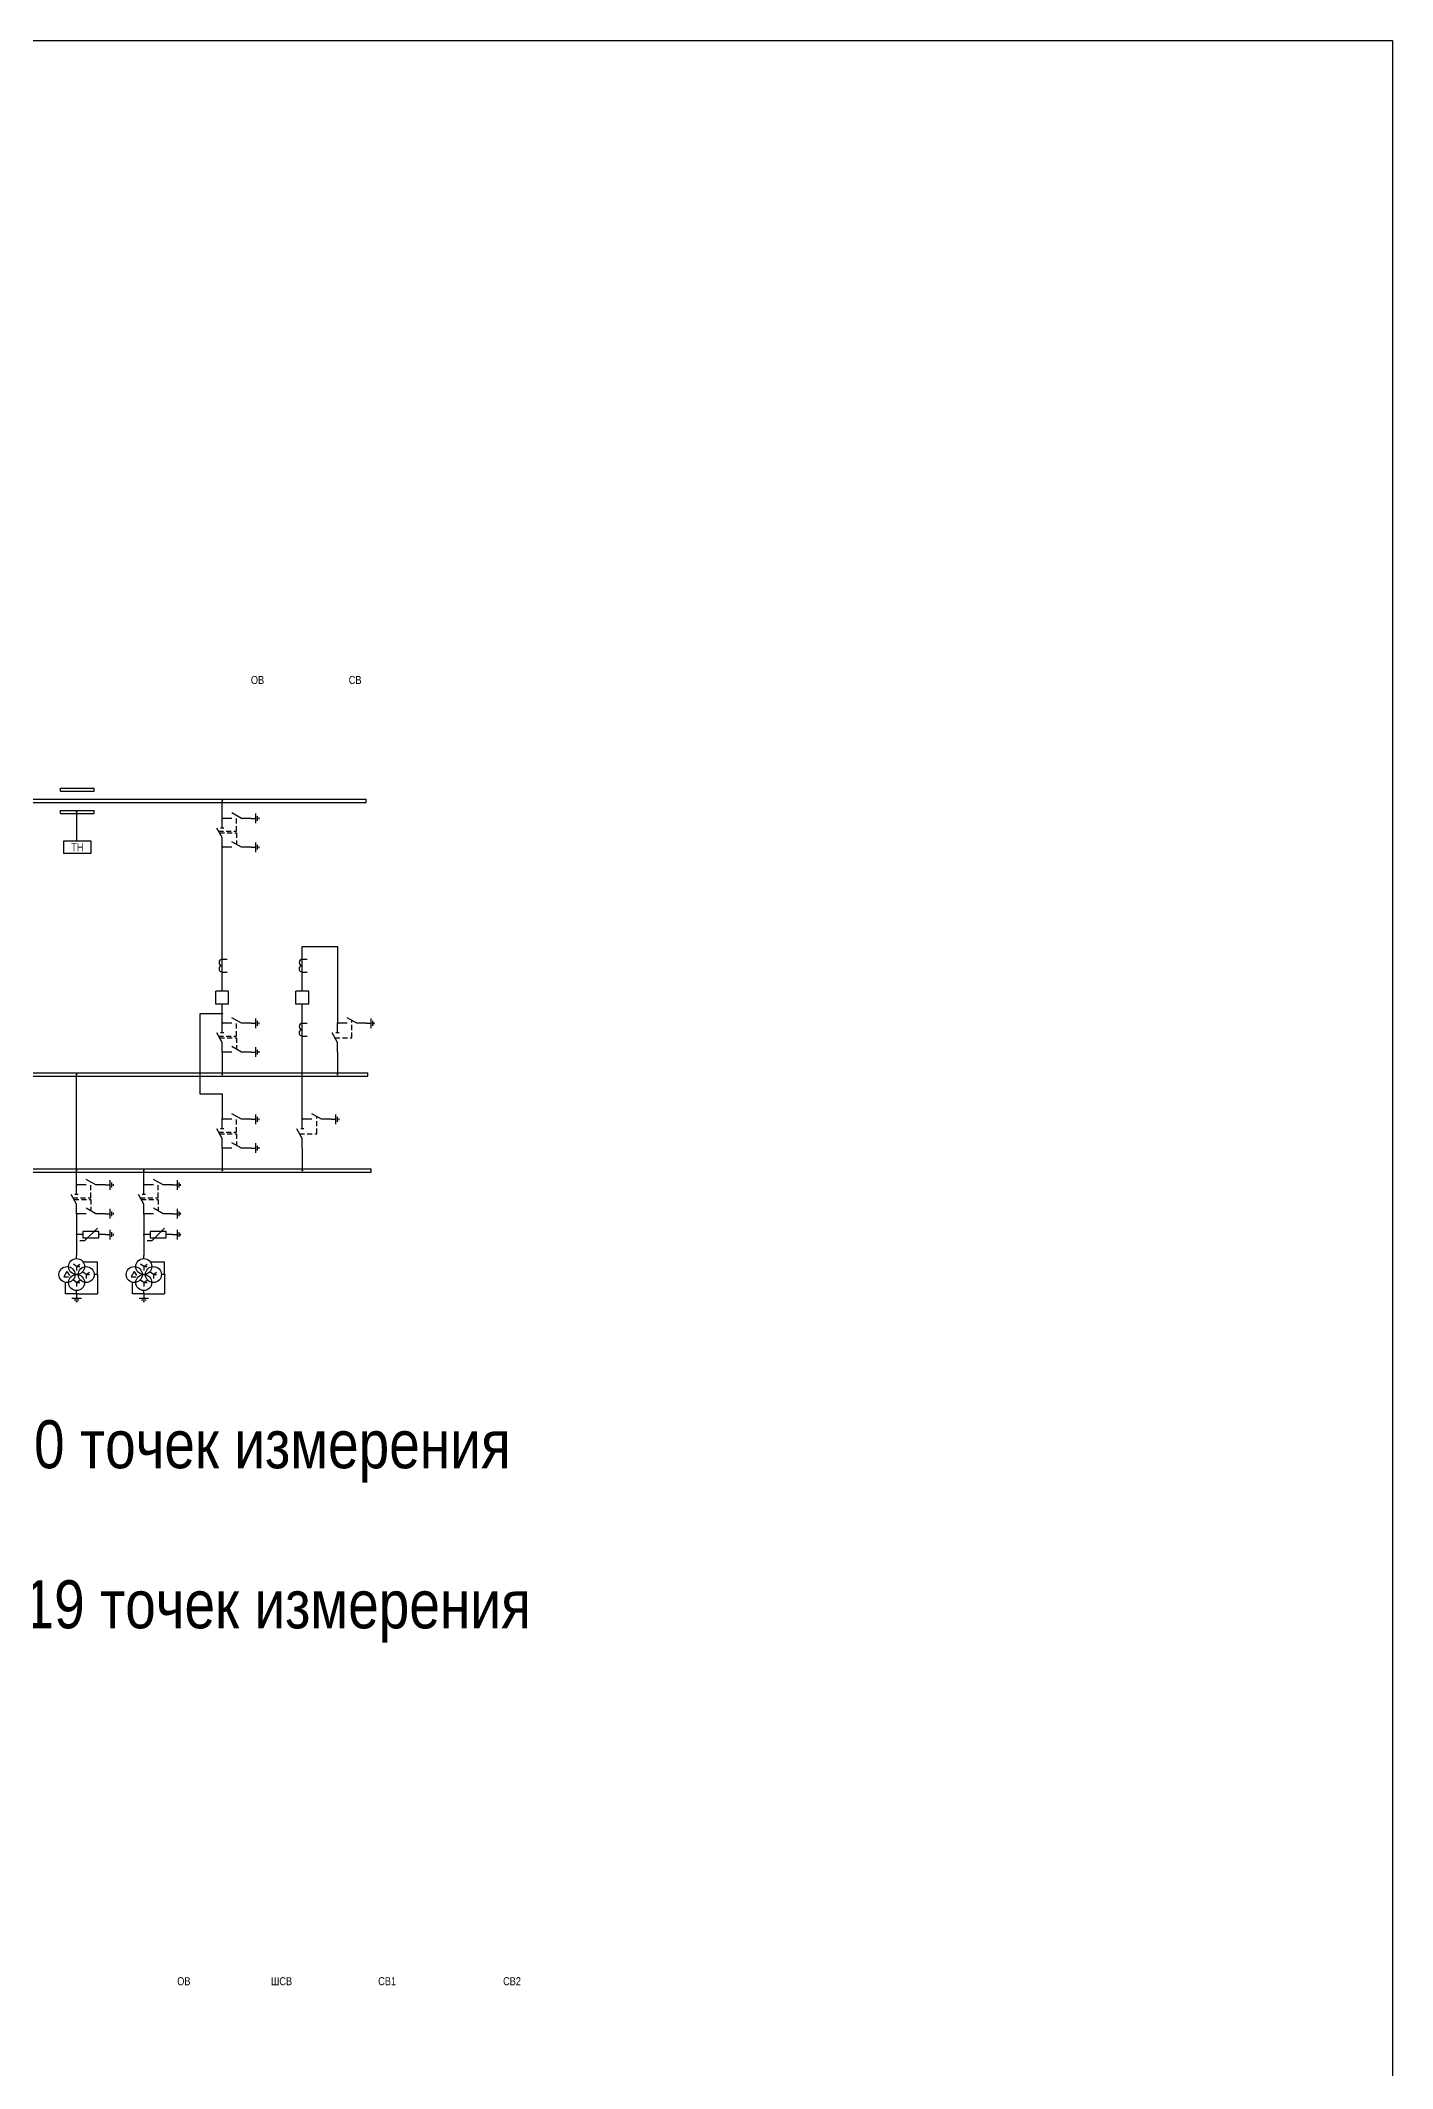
# Model space of a CAD drawing. Header units: millimetres. Extents: x -2550 to 7325, y -3772 to 3128.
# Drawn here: x 6480 to 7325, y -142 to 1125 of the extents above; entities that cross this region are included whole.
import ezdxf
from ezdxf.enums import TextEntityAlignment as Align

# ---------------------------------------------------------------- set-up
doc = ezdxf.new("R2010")
doc.units = ezdxf.units.MM
doc.linetypes.add('штриховая2', pattern=[9.525, 6.35, -3.175])
doc.layers.add('Основная', color=7, linetype='Continuous', lineweight=30)
doc.styles.add('Narrow', font='ARIALN.TTF')
doc.styles.add('Вывод', font='tahoma.ttf', dxfattribs={"height": 2.5})
doc.styles.add('Компонент', font='ARIALN.TTF', dxfattribs={"height": 3.5})
doc.styles.add('Функция', font='ARIALN.TTF', dxfattribs={"height": 2})

# ---------------------------------------------------------------- blocks, each defined once
blk = doc.blocks.new('*U93')
at = {"color": 0, "linetype": 'ByBlock'}
for p, q in [((0, 0), (866, 0)), ((0, -2), (0, 0)), ((866, -2), (866, 0)), ((0, -2), (866, -2))]:
    blk.add_line(p, q, dxfattribs=at)
at = {"layer": 'Основная', "style": 'Компонент'}
blk.add_attdef('ОШ', text='', height=3.5, dxfattribs=at).set_placement((6, 4), align=Align.MIDDLE_CENTER)
blk = doc.blocks.new('*U18')
at = {"color": 0, "linetype": 'ByBlock'}
blk.add_line((0, 0), (6, 3.4), dxfattribs=at)
blk = doc.blocks.new('*U74')
at = {"color": 0}
for p, q in [((-3, 0), (-9, 0)), ((9, 0), (3, 0))]:
    blk.add_line(p, q, dxfattribs=at)
at = {"color": 0, "ltscale": 0.25, "xscale": -1, "rotation": 359.9999999999999}
blk.add_blockref('*U18', (3, 0), dxfattribs=at)
at = {"layer": 'Основная'}
for tag, height, style, p in [('ОУ', 3.5, 'Компонент', (-25, 0)), ('В1', 2.5, 'Вывод', (-7, -2)), ('В2', 2.5, 'Вывод', (7, -2))]:
    blk.add_attdef(tag, text='', height=height, dxfattribs=dict(at, style=style)).set_placement(p, align=Align.MIDDLE_CENTER)
blk = doc.blocks.new('*U78')
at = {"color": 0, "linetype": 'ByBlock'}
blk.add_line((-3, 0), (0, 0), dxfattribs=at)
at = {"color": 0}
for p, q in [((0, -3), (0, 3)), ((1, -1.5), (1, 1.5)), ((2, -0.5), (2, 0.5))]:
    blk.add_line(p, q, dxfattribs=at)
blk = doc.blocks.new('*U10')
at = {"color": 0}
blk.add_line((0, -1), (0, 1), dxfattribs=at)
blk = doc.blocks.new('*U79')
at = {"color": 0, "linetype": 'ByBlock'}
for p, q in [((0, 3), (0, 9)), ((0, -9), (0, -3))]:
    blk.add_line(p, q, dxfattribs=at)
at = {"color": 0, "linetype": 'ByBlock', "ltscale": 0.25, "rotation": 89.99999999999999}
for name, p in [('*U18', (0, -3)), ('*U10', (0, 3))]:
    blk.add_blockref(name, p, dxfattribs=at)
at = {"layer": 'Основная'}
for tag, height, style, p in [('ОУ', 3.5, 'Компонент', (-12, 0)), ('В1', 2.5, 'Вывод', (2, 7)), ('В2', 2.5, 'Вывод', (2, -7))]:
    blk.add_attdef(tag, text='', height=height, dxfattribs=dict(at, style=style)).set_placement(p, align=Align.MIDDLE_CENTER)
blk = doc.blocks.new('*U71')
at = {"color": 0, "ltscale": 0.25, "const_width": 0.6}
blk.add_lwpolyline([(0, -0.3, 1), (0, 0.3, 1)], format="xyb", close=True, dxfattribs=at)
at = {"layer": 'Основная', "color": 0}
for p, q in [((0, 7), (0, 9)), ((0, 2), (0, 7)), ((0, 0), (0, 2))]:
    blk.add_line(p, q, dxfattribs=at)
blk = doc.blocks.new('*U85')
at = {"color": 0, "ltscale": 0.35}
for p, q in [((0, 2), (-2, -1.5)), ((0, 2), (1.5, -0.5)), ((-2, -1.5), (1, -1.5))]:
    blk.add_line(p, q, dxfattribs=at)
blk.add_circle((0, 0), 5, dxfattribs=at)
at = {"ltscale": 0.35, "style": 'Компонент'}
blk.add_attdef('ОУ', text='', height=3.5, dxfattribs=at).set_placement((-3, 10), align=Align.MIDDLE_CENTER)
blk = doc.blocks.new('*U86')
at = {"color": 0, "ltscale": 0.35}
for q in [(-2, 1.5), (2, 1.5), (2, 0), (0, -2.5)]:
    blk.add_line((0, 0), q, dxfattribs=at)
blk.add_circle((0, 0), 5, dxfattribs=at)
at = {"ltscale": 0.35, "style": 'Компонент'}
blk.add_attdef('ОУ', text='', height=3.5, dxfattribs=at).set_placement((0, 8), align=Align.MIDDLE_CENTER)
blk = doc.blocks.new('*U72')
at = {"color": 0, "ltscale": 0.25, "const_width": 0.6}
blk.add_lwpolyline([(0.3, 0, 1), (-0.3, 0, 1)], format="xyb", close=True, dxfattribs=at)
at = {"layer": 'Основная', "color": 0}
for p, q in [((-5, 0), (-7, 0)), ((-2, 0), (-5, 0)), ((0, 0), (-2, 0))]:
    blk.add_line(p, q, dxfattribs=at)
blk = doc.blocks.new('*U83')
at = {"color": 0}
for p, q in [((3, 0), (-3, 0)), ((1.5, -1), (-1.5, -1)), ((0.5, -2), (-0.5, -2))]:
    blk.add_line(p, q, dxfattribs=at)
at = {"color": 0, "linetype": 'ByBlock'}
blk.add_line((0, 3), (0, 0), dxfattribs=at)
blk = doc.blocks.new('*U73')
at = {"color": 0, "ltscale": 0.25, "const_width": 0.6}
blk.add_lwpolyline([(0, -0.3, 1), (0, 0.3, 1)], format="xyb", close=True, dxfattribs=at)
at = {"layer": 'Основная', "color": 0}
for p, q in [((0, 6), (0, 8)), ((0, 2), (0, 6)), ((0, 0), (0, 2))]:
    blk.add_line(p, q, dxfattribs=at)
blk = doc.blocks.new('*U75')
at = {"color": 0, "ltscale": 0.35}
for q in [(4, 4), (-7, -4)]:
    blk.add_line((-4, -4), q, dxfattribs=at)
at = {"color": 0}
for p, q in [((9, 0), (5, 0)), ((-5, 0), (-9, 0))]:
    blk.add_line(p, q, dxfattribs=at)
at = {"color": 0, "ltscale": 0.35}
blk.add_lwpolyline([(5, 2), (-5, 2), (-5, -2), (5, -2)], close=True, dxfattribs=at)
at = {"layer": 'Основная'}
for tag, height, style, p in [('ОУ', 3.5, 'Компонент', (0, 6)), ('В1', 2.5, 'Вывод', (-7, -2)), ('F', 2, 'Функция', (-3, -5)), ('В2', 2.5, 'Вывод', (7, -2))]:
    blk.add_attdef(tag, text='', height=height, dxfattribs=dict(at, style=style)).set_placement(p, align=Align.MIDDLE_CENTER)
blk = doc.blocks.new('*U82')
at = {"color": 0, "linetype": 'ByBlock'}
blk.add_line((-3, 0), (0, 0), dxfattribs=at)
at = {"color": 0}
for p, q in [((0, -3), (0, 3)), ((1, -1.5), (1, 1.5)), ((2, -0.5), (2, 0.5))]:
    blk.add_line(p, q, dxfattribs=at)
blk = doc.blocks.new('*U90')
at = {"color": 0, "linetype": 'ByBlock'}
for p, q in [((0, 0), (864, 0)), ((0, -2), (0, 0)), ((864, -2), (864, 0)), ((0, -2), (864, -2))]:
    blk.add_line(p, q, dxfattribs=at)
at = {"layer": 'Основная', "style": 'Компонент'}
blk.add_attdef('ОШ', text='', height=3.5, dxfattribs=at).set_placement((6, 4), align=Align.MIDDLE_CENTER)
blk = doc.blocks.new('*U91')
at = {"color": 0, "linetype": 'ByBlock'}
for p, q in [((0, 0), (863, 0)), ((0, -2), (0, 0)), ((863, -2), (863, 0)), ((0, -2), (863, -2))]:
    blk.add_line(p, q, dxfattribs=at)
at = {"layer": 'Основная', "style": 'Компонент'}
blk.add_attdef('ОШ', text='', height=3.5, dxfattribs=at).set_placement((6, 4), align=Align.MIDDLE_CENTER)
blk = doc.blocks.new('*U37')
at = {"color": 0, "linetype": 'ByBlock'}
for p, q in [((0, 0), (-8, 0)), ((-8, -8), (-8, 0)), ((0, -8), (0, 0)), ((0, -8), (-8, -8))]:
    blk.add_line(p, q, dxfattribs=at)
at = {"layer": 'Основная', "style": 'Компонент'}
blk.add_attdef('ОУ', text='', height=3.5, dxfattribs=at).set_placement((-15, -3), align=Align.MIDDLE_CENTER)
blk = doc.blocks.new('*U81')
at = {"color": 0, "linetype": 'ByBlock'}
for p, q in [((0, -5), (0, 5)), ((0, 4), (3, 4)), ((0, -4), (3, -4))]:
    blk.add_line(p, q, dxfattribs=at)
for centre, major_axis, start_param, end_param in [((0, -2), (-2, 0), 4.712389, 7.853982), ((0, 2), (0, -2), 3.141593, 6.283185)]:
    blk.add_ellipse(centre, major_axis=major_axis, ratio=1, start_param=start_param, end_param=end_param, dxfattribs=at)
at = {"layer": 'Основная', "linetype": 'ByBlock'}
for tag, height, style, p in [('ОУ', 3.5, 'Компонент', (-6, 0)), ('В1', 2.5, 'Вывод', (5, 6)), ('В2', 2.5, 'Вывод', (5, -6))]:
    blk.add_attdef(tag, text='', height=height, dxfattribs=dict(at, style=style)).set_placement(p, align=Align.MIDDLE_CENTER)
blk = doc.blocks.new('*U92')
at = {"color": 0, "linetype": 'ByBlock'}
for p, q in [((0, 0), (21, 0)), ((0, -2), (0, 0)), ((21, -2), (21, 0)), ((0, -2), (21, -2))]:
    blk.add_line(p, q, dxfattribs=at)
at = {"layer": 'Основная', "style": 'Компонент'}
blk.add_attdef('ОШ', text='', height=3.5, dxfattribs=at).set_placement((6, 4), align=Align.MIDDLE_CENTER)

msp = doc.modelspace()

# ---------------------------------------------------------------- linework, layer by layer
at = {"layer": 'Основная'}
for points in [[(5289, 1125), (7325, 1125), (7325, -1712), (5289, -1712)], [(6495, 625), (6512, 625), (6512, 617), (6495, 617)]]:
    msp.add_lwpolyline(points, close=True, dxfattribs=at)
at = {"layer": 'Основная', "ltscale": 0.25, "const_width": 0.6}
for points in [[(6593.7, 650, 1), (6594.3, 650, 1)], [(6502.7, 643, 1), (6503.3, 643, 1)], [(6593.7, 639, 1), (6594.3, 639, 1)], [(6593.7, 621, 1), (6594.3, 621, 1)], [(6593.7, 517, 1), (6594.3, 517, 1)], [(6593.7, 511, 1), (6594.3, 511, 1)], [(6665.7, 511, 1), (6666.3, 511, 1)], [(6593.7, 493, 1), (6594.3, 493, 1)], [(6502.7, 479, 1), (6503.3, 479, 1)], [(6593.7, 479, 1), (6594.3, 479, 1)], [(6665.7, 479, 1), (6666.3, 479, 1)], [(6593.7, 451, 1), (6594.3, 451, 1)], [(6643.7, 451, 1), (6644.3, 451, 1)], [(6593.7, 433, 1), (6594.3, 433, 1)], [(6502.7, 419, 1), (6503.3, 419, 1)], [(6544.7, 419, 1), (6545.3, 419, 1)], [(6593.7, 419, 1), (6594.3, 419, 1)], [(6643.7, 419, 1), (6644.3, 419, 1)], [(6502.7, 410, 1), (6503.3, 410, 1)], [(6502.7, 392, 1), (6503.3, 392, 1)], [(6544.7, 392, 1), (6545.3, 392, 1)], [(6502.7, 379, 1), (6503.3, 379, 1)], [(6544.7, 379, 1), (6545.3, 379, 1)]]:
    msp.add_lwpolyline(points, format="xyb", close=True, dxfattribs=at)
at = {"layer": 'Основная'}
for points in [[(6594, 639), (6594, 650)], [(6503, 643), (6503, 625)], [(6594, 531), (6594, 621)], [(6644, 531), (6644, 559), (6666, 559), (6666, 511)], [(6594, 511), (6594, 523)], [(6644, 451), (6644, 523)], [(6594, 517), (6580, 517), (6580, 467), (6594, 467), (6594, 451)], [(6594, 493), (6594, 479)], [(6666, 493), (6666, 479)], [(6503, 410), (6503, 479)], [(6594, 433), (6594, 419)], [(6644, 433), (6644, 419)], [(6503, 392), (6503, 366)], [(6545, 392), (6545, 366)], [(6503, 364), (6503, 366)], [(6507, 362), (6516, 362)], [(6545, 364), (6545, 366)], [(6549, 362), (6558, 362)], [(6503, 342), (6503, 344)], [(6516, 354), (6514, 354)], [(6516, 354), (6516, 342)], [(6545, 342), (6545, 344)], [(6558, 354), (6556, 354)], [(6558, 354), (6558, 342)], [(6503, 342), (6516, 342)], [(6545, 342), (6558, 342)]]:
    msp.add_lwpolyline(points, dxfattribs=at)
at = {"layer": 'Основная', "linetype": 'штриховая2', "ltscale": 0.5}
for points in [[(6591.7, 631), (6603, 631), (6603, 640.7)], [(6592.3, 630), (6603, 630), (6603, 622.7)], [(6591.7, 503), (6603, 503), (6603, 512.7)], [(6664.3, 502), (6675, 502), (6675, 512.7)], [(6592.3, 502), (6603, 502), (6603, 494.7)], [(6591.7, 443), (6603, 443), (6603, 452.7)], [(6642.3, 442), (6653, 442), (6653, 452.7)], [(6592.3, 442), (6603, 442), (6603, 434.7)], [(6500.7, 402), (6512, 402), (6512, 411.7)], [(6542.7, 402), (6554, 402), (6554, 411.7)], [(6501.3, 401), (6512, 401), (6512, 393.7)], [(6543.3, 401), (6554, 401), (6554, 393.7)]]:
    msp.add_lwpolyline(points, dxfattribs=at)
at = {"layer": 'Основная', "ltscale": 100}
for points in [[(6496, 342), (6496, 349)], [(6538, 342), (6538, 349)]]:
    msp.add_lwpolyline(points, dxfattribs=at)

# ---------------------------------------------------------------- block references
at = {"layer": 'Основная', "ltscale": 0.25}
for name, p in [('*U91', (5821, 651)), ('*U92', (6493, 658)), ('*U92', (6493, 644)), ('*U79', (6594, 630)), ('*U74', (6603, 639)), ('*U78', (6615, 639)), ('*U74', (6603, 621)), ('*U78', (6615, 621)), ('*U37', (6598, 531)), ('*U37', (6648, 531)), ('*U79', (6594, 502)), ('*U74', (6603, 511)), ('*U78', (6615, 511)), ('*U79', (6666, 502)), ('*U74', (6675, 511)), ('*U78', (6687, 511)), ('*U74', (6603, 493)), ('*U78', (6615, 493)), ('*U90', (5821, 480)), ('*U79', (6594, 442)), ('*U74', (6603, 451)), ('*U78', (6615, 451)), ('*U79', (6644, 442)), ('*U74', (6653, 451)), ('*U78', (6665, 451)), ('*U74', (6603, 433)), ('*U78', (6615, 433)), ('*U93', (5821, 420)), ('*U71', (6545, 410)), ('*U79', (6503, 401)), ('*U74', (6512, 410)), ('*U78', (6524, 410)), ('*U79', (6545, 401)), ('*U74', (6554, 410)), ('*U78', (6566, 410)), ('*U74', (6512, 392)), ('*U78', (6524, 392)), ('*U74', (6554, 392)), ('*U78', (6566, 392)), ('*U82', (6524, 379)), ('*U82', (6566, 379)), ('*U73', (6516, 354)), ('*U73', (6558, 354)), ('*U72', (6503, 342)), ('*U72', (6545, 342)), ('*U83', (6503, 339)), ('*U83', (6545, 339))]:
    msp.add_blockref(name, p, dxfattribs=at)
at = {"layer": 'Основная', "color": 1, "ltscale": 0.25}
msp.add_blockref('*U81', (6594, 547), dxfattribs=at)
at = {"layer": 'Основная', "color": 6, "ltscale": 0.25}
msp.add_blockref('*U81', (6644, 547), dxfattribs=at)
at = {"layer": 'Основная', "color": 3, "ltscale": 0.25}
msp.add_blockref('*U81', (6644, 507), dxfattribs=at)
at = {"layer": 'Основная', "ltscale": 0.35}
for name, p in [('*U75', (6512, 379)), ('*U75', (6554, 379)), ('*U85', (6497, 354)), ('*U86', (6503, 359)), ('*U86', (6509, 354)), ('*U85', (6539, 354)), ('*U86', (6545, 359)), ('*U86', (6551, 354)), ('*U86', (6503, 349)), ('*U86', (6545, 349))]:
    msp.add_blockref(name, p, dxfattribs=at)

# ---------------------------------------------------------------- texts
at = {"layer": 'Основная', "style": 'Narrow'}
for s, p in [('ОВ', (6616, 723)), ('СВ', (6677, 723)), ('ОВ', (6570, -90)), ('ШСВ', (6631, -90)), ('СВ1', (6697, -90)), ('СВ2', (6775, -90))]:
    msp.add_text(s, height=5, dxfattribs=at).set_placement(p, align=Align.CENTER)
at = {"layer": 'Основная', "insert": (6503.5, 621), "char_height": 5, "width": 11, "attachment_point": 5, "style": 'Narrow'}
msp.add_mtext('ТН', dxfattribs=at)
at = {"layer": 'Основная', "color": 3, "insert": (5845, 263), "char_height": 30, "width": 941, "attachment_point": 1, "style": 'Narrow'}
msp.add_mtext('ДЗШ на 1 секцию - 8 присоединений / 10 точек измерения тока\\PДЗШ на 2 секции - 16 присоединений / 19 точек измерения тока (СВ подкл. с двух сторон)', dxfattribs=at)

doc.saveas('drawing.dxf')
